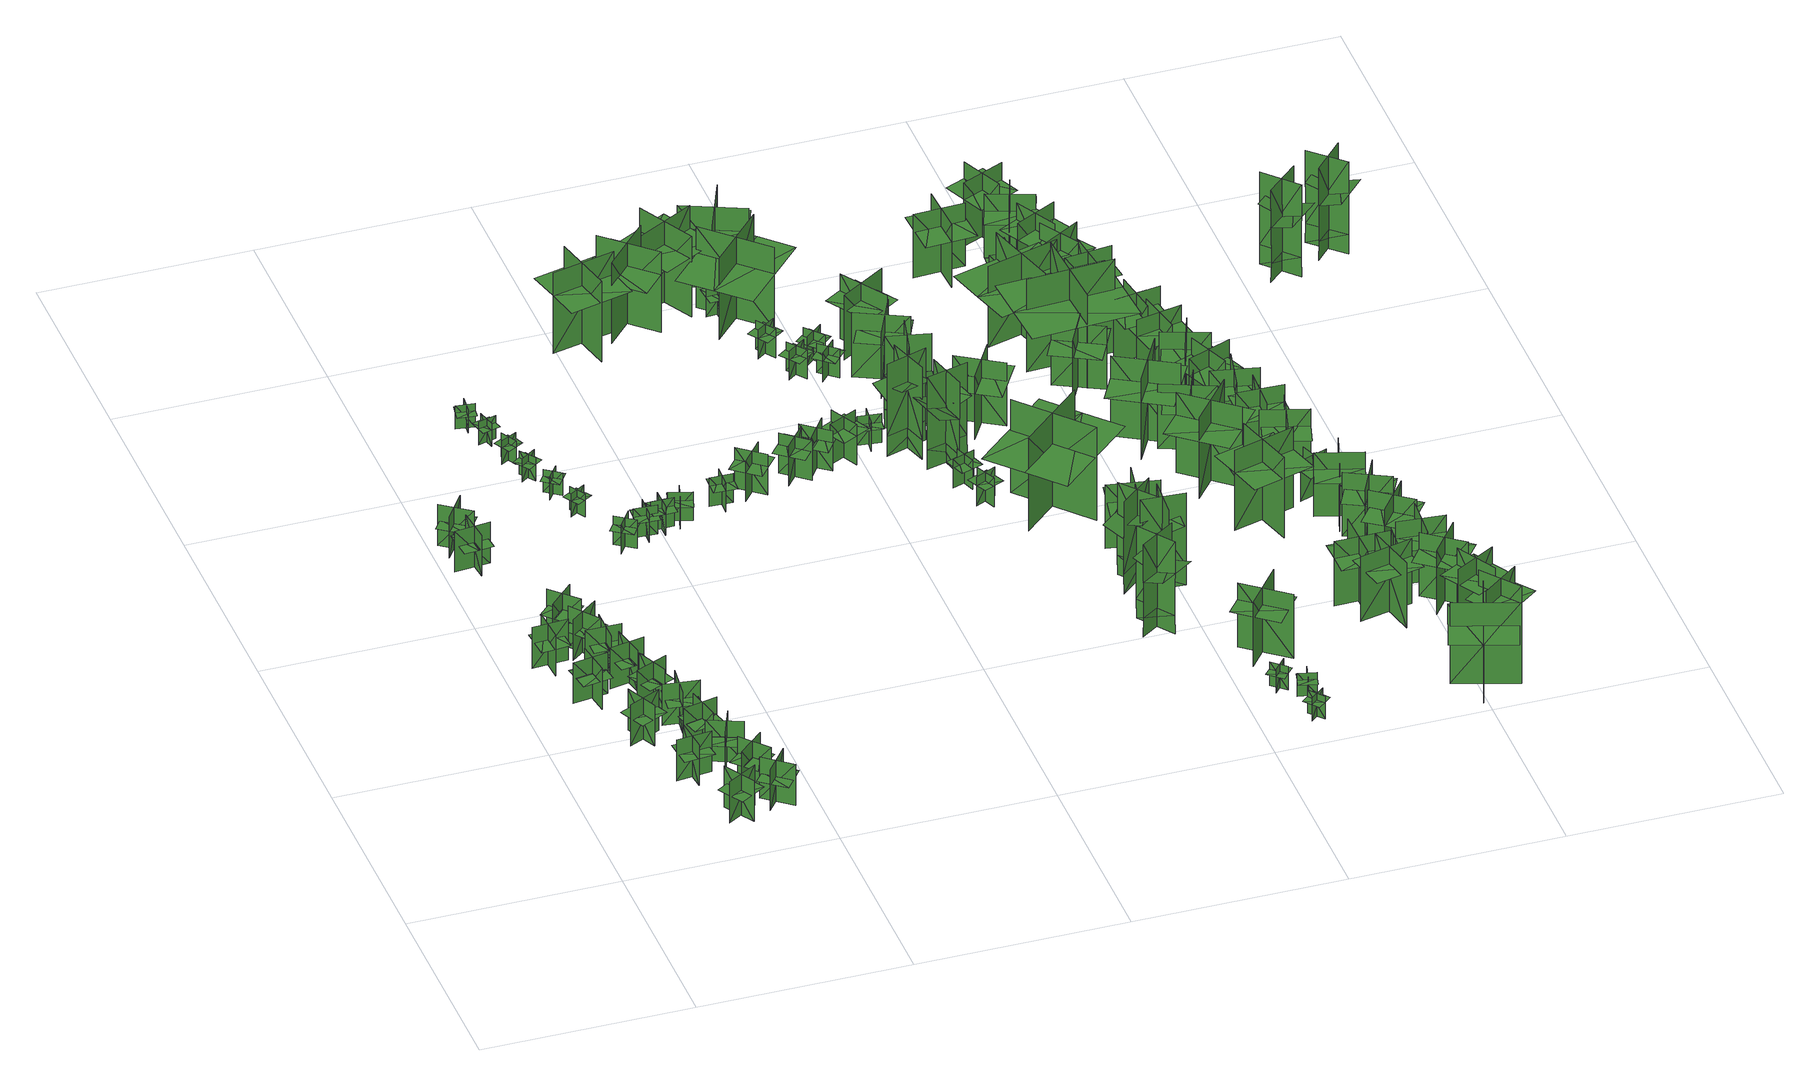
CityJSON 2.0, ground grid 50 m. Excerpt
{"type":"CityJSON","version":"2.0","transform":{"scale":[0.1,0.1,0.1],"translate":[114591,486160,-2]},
"CityObjects":{
"tree1":{"type":"SolitaryVegetationObject","geometry":[{"type":"MultiSurface","lod":"1","boundaries":[[[0,1,2]],[[0,2,3]],[[4,5,6]],[[4,6,7]],[[8,9,10]],[[8,10,11]],[[8,12,13]],[[8,13,9]]]}]},
"tree2":{"type":"SolitaryVegetationObject","geometry":[{"type":"MultiSurface","lod":"1","boundaries":[[[14,15,16]],[[14,16,17]],[[18,19,20]],[[18,20,21]],[[22,23,24]],[[22,24,25]],[[22,26,27]],[[22,27,23]]]}]},
"tree3":{"type":"SolitaryVegetationObject","geometry":[{"type":"MultiSurface","lod":"1","boundaries":[[[28,29,30]],[[28,30,31]],[[32,33,34]],[[32,34,35]],[[36,37,38]],[[36,38,39]],[[36,40,41]],[[36,41,37]]]}]},
"tree4":{"type":"SolitaryVegetationObject","geometry":[{"type":"MultiSurface","lod":"1","boundaries":[[[42,43,44]],[[42,44,45]],[[46,47,48]],[[46,48,49]],[[50,51,52]],[[50,52,53]],[[50,54,55]],[[50,55,51]]]}]},
"tree5":{"type":"SolitaryVegetationObject","geometry":[{"type":"MultiSurface","lod":"1","boundaries":[[[56,57,58]],[[56,58,59]],[[60,61,62]],[[60,62,63]],[[64,65,66]],[[64,66,67]],[[64,68,69]],[[64,69,65]]]}]},
"tree6":{"type":"SolitaryVegetationObject","geometry":[{"type":"MultiSurface","lod":"1","boundaries":[[[70,71,72]],[[70,72,73]],[[74,75,76]],[[74,76,77]],[[78,79,80]],[[78,80,81]],[[78,82,83]],[[78,83,79]]]}]},
"tree7":{"type":"SolitaryVegetationObject","geometry":[{"type":"MultiSurface","lod":"1","boundaries":[[[84,85,86]],[[84,86,87]],[[88,89,90]],[[88,90,91]],[[92,93,94]],[[92,94,95]],[[92,96,97]],[[92,97,93]]]}]},
"tree8":{"type":"SolitaryVegetationObject","geometry":[{"type":"MultiSurface","lod":"1","boundaries":[[[98,99,100]],[[98,100,101]],[[102,103,104]],[[102,104,105]],[[106,107,108]],[[106,108,109]],[[106,110,111]],[[106,111,107]]]}]},
"tree9":{"type":"SolitaryVegetationObject","geometry":[{"type":"MultiSurface","lod":"1","boundaries":[[[112,113,114]],[[112,114,115]],[[116,117,118]],[[116,118,119]],[[120,121,122]],[[120,122,123]],[[120,124,125]],[[120,125,121]]]}]},
"tree10":{"type":"SolitaryVegetationObject","geometry":[{"type":"MultiSurface","lod":"1","boundaries":[[[126,127,128]],[[126,128,129]],[[130,131,132]],[[130,132,133]],[[134,135,136]],[[134,136,137]],[[134,138,139]],[[134,139,135]]]}]},
"tree11":{"type":"SolitaryVegetationObject","geometry":[{"type":"MultiSurface","lod":"1","boundaries":[[[140,141,142]],[[140,142,143]],[[144,145,146]],[[144,146,147]],[[148,149,150]],[[148,150,151]],[[148,152,153]],[[148,153,149]]]}]},
"tree12":{"type":"SolitaryVegetationObject","geometry":[{"type":"MultiSurface","lod":"1","boundaries":[[[154,155,156]],[[154,156,157]],[[158,159,160]],[[158,160,161]],[[162,163,164]],[[162,164,165]],[[162,166,167]],[[162,167,163]]]}]},
"tree13":{"type":"SolitaryVegetationObject","geometry":[{"type":"MultiSurface","lod":"1","boundaries":[[[168,169,170]],[[168,170,171]],[[172,173,174]],[[172,174,175]],[[176,177,178]],[[176,178,179]],[[176,180,181]],[[176,181,177]]]}]},
"tree14":{"type":"SolitaryVegetationObject","geometry":[{"type":"MultiSurface","lod":"1","boundaries":[[[182,183,184]],[[182,184,185]],[[186,187,188]],[[186,188,189]],[[190,191,192]],[[190,192,193]],[[190,194,195]],[[190,195,191]]]}]},
"tree15":{"type":"SolitaryVegetationObject","geometry":[{"type":"MultiSurface","lod":"1","boundaries":[[[196,197,198]],[[196,198,199]],[[200,201,202]],[[200,202,203]],[[204,205,206]],[[204,206,207]],[[204,208,209]],[[204,209,205]]]}]},
"tree16":{"type":"SolitaryVegetationObject","geometry":[{"type":"MultiSurface","lod":"1","boundaries":[[[210,211,212]],[[210,212,213]],[[214,215,216]],[[214,216,217]],[[218,219,220]],[[218,220,221]],[[218,222,223]],[[218,223,219]]]}]},
"tree17":{"type":"SolitaryVegetationObject","geometry":[{"type":"MultiSurface","lod":"1","boundaries":[[[224,225,226]],[[224,226,227]],[[228,229,230]],[[228,230,231]],[[232,233,234]],[[232,234,235]],[[232,236,237]],[[232,237,233]]]}]},
"tree18":{"type":"SolitaryVegetationObject","geometry":[{"type":"MultiSurface","lod":"1","boundaries":[[[238,239,240]],[[238,240,241]],[[242,243,244]],[[242,244,245]],[[246,247,248]],[[246,248,249]],[[246,249,250]],[[246,250,251]]]}]},
"tree19":{"type":"SolitaryVegetationObject","geometry":[{"type":"MultiSurface","lod":"1","boundaries":[[[252,253,254]],[[252,254,255]],[[256,257,258]],[[256,258,259]],[[260,261,262]],[[260,262,263]],[[260,263,264]],[[260,264,265]]]}]},
"tree20":{"type":"SolitaryVegetationObject","geometry":[{"type":"MultiSurface","lod":"1","boundaries":[[[266,267,268]],[[266,268,269]],[[270,271,272]],[[270,272,273]],[[274,275,276]],[[274,276,277]],[[274,277,278]],[[274,278,279]]]}]},
"tree21":{"type":"SolitaryVegetationObject","geometry":[{"type":"MultiSurface","lod":"1","boundaries":[[[280,281,282]],[[280,282,283]],[[284,285,286]],[[284,286,287]],[[288,289,290]],[[288,290,291]],[[288,291,292]],[[288,292,293]]]}]},
"tree22":{"type":"SolitaryVegetationObject","geometry":[{"type":"MultiSurface","lod":"1","boundaries":[[[294,295,296]],[[294,296,297]],[[298,299,300]],[[298,300,301]],[[302,303,304]],[[302,304,305]],[[302,305,306]],[[302,306,307]]]}]},
"tree23":{"type":"SolitaryVegetationObject","geometry":[{"type":"MultiSurface","lod":"1","boundaries":[[[308,309,310]],[[308,310,311]],[[312,313,314]],[[312,314,315]],[[316,317,318]],[[316,318,319]],[[316,319,320]],[[316,320,321]]]}]},
"tree24":{"type":"SolitaryVegetationObject","geometry":[{"type":"MultiSurface","lod":"1","boundaries":[[[322,323,324]],[[322,324,325]],[[326,327,328]],[[326,328,329]],[[330,331,332]],[[330,332,333]],[[330,333,334]],[[330,334,335]]]}]},
"tree25":{"type":"SolitaryVegetationObject","geometry":[{"type":"MultiSurface","lod":"1","boundaries":[[[336,337,338]],[[336,338,339]],[[340,341,342]],[[340,342,343]],[[344,345,346]],[[344,346,347]],[[344,347,348]],[[344,348,349]]]}]},
"tree26":{"type":"SolitaryVegetationObject","geometry":[{"type":"MultiSurface","lod":"1","boundaries":[[[350,351,352]],[[350,352,353]],[[354,355,356]],[[354,356,357]],[[358,359,360]],[[358,360,361]],[[358,361,362]],[[358,362,363]]]}]},
"tree27":{"type":"SolitaryVegetationObject","geometry":[{"type":"MultiSurface","lod":"1","boundaries":[[[364,365,366]],[[364,366,367]],[[368,369,370]],[[368,370,371]],[[372,373,374]],[[372,374,375]],[[372,375,376]],[[372,376,377]]]}]},
"tree28":{"type":"SolitaryVegetationObject","geometry":[{"type":"MultiSurface","lod":"1","boundaries":[[[378,379,380]],[[378,380,381]],[[382,383,384]],[[382,384,385]],[[386,387,388]],[[386,388,389]],[[386,389,390]],[[386,390,391]]]}]},
"tree29":{"type":"SolitaryVegetationObject","geometry":[{"type":"MultiSurface","lod":"1","boundaries":[[[392,393,394]],[[392,394,395]],[[396,397,398]],[[396,398,399]],[[400,401,402]],[[400,402,403]],[[400,403,404]],[[400,404,405]]]}]},
"tree30":{"type":"SolitaryVegetationObject","geometry":[{"type":"MultiSurface","lod":"1","boundaries":[[[406,407,408]],[[406,408,409]],[[410,411,412]],[[410,412,413]],[[414,415,416]],[[414,416,417]],[[414,417,418]],[[414,418,419]]]}]},
"tree31":{"type":"SolitaryVegetationObject","geometry":[{"type":"MultiSurface","lod":"1","boundaries":[[[420,421,422]],[[420,422,423]],[[424,425,426]],[[424,426,427]],[[428,429,430]],[[428,430,431]],[[428,431,432]],[[428,432,433]]]}]},
"tree32":{"type":"SolitaryVegetationObject","geometry":[{"type":"MultiSurface","lod":"1","boundaries":[[[434,435,436]],[[434,436,437]],[[438,439,440]],[[438,440,441]],[[442,443,444]],[[442,444,445]],[[442,445,446]],[[442,446,447]]]}]},
"tree33":{"type":"SolitaryVegetationObject","geometry":[{"type":"MultiSurface","lod":"1","boundaries":[[[448,449,450]],[[448,450,451]],[[452,453,454]],[[452,454,455]],[[456,457,458]],[[456,458,459]],[[456,459,460]],[[456,460,461]]]}]},
"tree34":{"type":"SolitaryVegetationObject","geometry":[{"type":"MultiSurface","lod":"1","boundaries":[[[462,463,464]],[[462,464,465]],[[466,467,468]],[[466,468,469]],[[470,471,472]],[[470,472,473]],[[470,473,474]],[[470,474,475]]]}]},
"tree35":{"type":"SolitaryVegetationObject","geometry":[{"type":"MultiSurface","lod":"1","boundaries":[[[476,477,478]],[[476,478,479]],[[480,481,482]],[[480,482,483]],[[484,485,486]],[[484,486,487]],[[484,487,488]],[[484,488,489]]]}]},
"tree36":{"type":"SolitaryVegetationObject","geometry":[{"type":"MultiSurface","lod":"1","boundaries":[[[490,491,492]],[[490,492,493]],[[494,495,496]],[[494,496,497]],[[498,499,500]],[[498,500,501]],[[498,501,502]],[[498,502,503]]]}]},
"tree37":{"type":"SolitaryVegetationObject","geometry":[{"type":"MultiSurface","lod":"1","boundaries":[[[504,505,506]],[[504,506,507]],[[508,509,510]],[[508,510,511]],[[512,513,514]],[[512,514,515]],[[512,515,516]],[[512,516,517]]]}]},
"tree38":{"type":"SolitaryVegetationObject","geometry":[{"type":"MultiSurface","lod":"1","boundaries":[[[518,519,520]],[[518,520,521]],[[522,523,524]],[[522,524,525]],[[526,527,528]],[[526,528,529]],[[526,529,530]],[[526,530,531]]]}]},
"tree39":{"type":"SolitaryVegetationObject","geometry":[{"type":"MultiSurface","lod":"1","boundaries":[[[532,533,534]],[[532,534,535]],[[536,537,538]],[[536,538,539]],[[540,541,542]],[[540,542,543]],[[540,543,544]],[[540,544,545]]]}]},
"tree40":{"type":"SolitaryVegetationObject","geometry":[{"type":"MultiSurface","lod":"1","boundaries":[[[546,547,548]],[[546,548,549]],[[550,551,552]],[[550,552,553]],[[554,555,556]],[[554,556,557]],[[554,557,558]],[[554,558,559]]]}]},
"tree41":{"type":"SolitaryVegetationObject","geometry":[{"type":"MultiSurface","lod":"1","boundaries":[[[560,561,562]],[[560,562,563]],[[564,565,566]],[[564,566,567]],[[568,569,565]],[[568,565,564]],[[570,571,561]],[[570,561,560]],[[572,573,574]],[[572,574,575]],[[576,577,578]],[[576,578,579]]]}]},
"tree42":{"type":"SolitaryVegetationObject","geometry":[{"type":"MultiSurface","lod":"1","boundaries":[[[580,581,582]],[[580,582,583]],[[584,585,586]],[[584,586,587]],[[588,589,590]],[[588,590,591]],[[588,591,592]],[[588,592,593]]]}]},
"tree43":{"type":"SolitaryVegetationObject","geometry":[{"type":"MultiSurface","lod":"1","boundaries":[[[594,595,596]],[[594,596,597]],[[598,599,600]],[[598,600,601]],[[602,603,604]],[[602,604,605]],[[602,605,606]],[[602,606,607]]]}]},
"tree44":{"type":"SolitaryVegetationObject","geometry":[{"type":"MultiSurface","lod":"1","boundaries":[[[608,609,610]],[[608,610,611]],[[612,613,614]],[[612,614,615]],[[616,617,618]],[[616,618,619]],[[616,619,620]],[[616,620,621]]]}]},
"tree45":{"type":"SolitaryVegetationObject","geometry":[{"type":"MultiSurface","lod":"1","boundaries":[[[622,623,624]],[[622,624,625]],[[626,627,628]],[[626,628,629]],[[630,631,632]],[[630,632,633]],[[630,633,634]],[[630,634,635]]]}]},
"tree46":{"type":"SolitaryVegetationObject","geometry":[{"type":"MultiSurface","lod":"1","boundaries":[[[636,637,638]],[[636,638,639]],[[640,641,642]],[[640,642,643]],[[644,645,646]],[[644,646,647]],[[644,647,648]],[[644,648,649]]]}]},
"tree47":{"type":"SolitaryVegetationObject","geometry":[{"type":"MultiSurface","lod":"1","boundaries":[[[650,651,652]],[[650,652,653]],[[654,655,656]],[[654,656,657]],[[658,659,660]],[[658,660,661]],[[658,661,662]],[[658,662,663]]]}]},
"tree48":{"type":"SolitaryVegetationObject","geometry":[{"type":"MultiSurface","lod":"1","boundaries":[[[664,665,666]],[[664,666,667]],[[668,669,670]],[[668,670,671]],[[672,673,669]],[[672,669,668]],[[674,675,665]],[[674,665,664]],[[676,677,678]],[[676,678,679]],[[680,681,682]],[[680,682,683]]]}]},
"tree49":{"type":"SolitaryVegetationObject","geometry":[{"type":"MultiSurface","lod":"1","boundaries":[[[684,685,686]],[[684,686,687]],[[688,689,690]],[[688,690,691]],[[692,693,689]],[[692,689,688]],[[694,695,685]],[[694,685,684]],[[696,697,698]],[[696,698,699]],[[700,701,702]],[[700,702,703]]]}]},
"tree50":{"type":"SolitaryVegetationObject","geometry":[{"type":"MultiSurface","lod":"1","boundaries":[[[704,705,706]],[[704,706,707]],[[708,709,710]],[[708,710,711]],[[712,713,709]],[[712,709,708]],[[714,715,705]],[[714,705,704]],[[716,717,718]],[[716,718,719]],[[720,721,722]],[[720,722,723]]]}]},
"tree51":{"type":"SolitaryVegetationObject","geometry":[{"type":"MultiSurface","lod":"1","boundaries":[[[724,725,726]],[[724,726,727]],[[728,729,730]],[[728,730,731]],[[732,733,729]],[[732,729,728]],[[734,735,725]],[[734,725,724]],[[736,737,738]],[[736,738,739]],[[740,741,742]],[[740,742,743]]]}]},
"tree52":{"type":"SolitaryVegetationObject","geometry":[{"type":"MultiSurface","lod":"1","boundaries":[[[744,745,746]],[[744,746,747]],[[748,749,750]],[[748,750,751]],[[752,753,754]],[[752,754,755]],[[752,756,757]],[[752,757,753]]]}]},
"tree53":{"type":"SolitaryVegetationObject","geometry":[{"type":"MultiSurface","lod":"1","boundaries":[[[758,759,760]],[[758,760,761]],[[762,763,764]],[[762,764,765]],[[766,767,768]],[[766,768,769]],[[766,769,770]],[[766,770,771]]]}]},
"tree54":{"type":"SolitaryVegetationObject","geometry":[{"type":"MultiSurface","lod":"1","boundaries":[[[772,773,774]],[[772,774,775]],[[776,777,778]],[[776,778,779]],[[780,781,782]],[[780,782,783]],[[780,783,784]],[[780,784,785]]]}]},
"tree55":{"type":"SolitaryVegetationObject","geometry":[{"type":"MultiSurface","lod":"1","boundaries":[[[786,787,788]],[[786,788,789]],[[790,791,792]],[[790,792,793]],[[794,795,796]],[[794,796,797]],[[794,798,799]],[[794,799,795]]]}]},
"tree56":{"type":"SolitaryVegetationObject","geometry":[{"type":"MultiSurface","lod":"1","boundaries":[[[800,801,802]],[[800,802,803]],[[804,805,806]],[[804,806,807]],[[808,809,810]],[[808,810,811]],[[808,811,812]],[[808,812,813]]]}]},
"tree57":{"type":"SolitaryVegetationObject","geometry":[{"type":"MultiSurface","lod":"1","boundaries":[[[814,815,816]],[[814,816,817]],[[818,819,820]],[[818,820,821]],[[822,823,819]],[[822,819,818]],[[824,825,815]],[[824,815,814]],[[826,827,828]],[[826,828,829]],[[830,831,832]],[[830,832,833]]]}]},
"tree58":{"type":"SolitaryVegetationObject","geometry":[{"type":"MultiSurface","lod":"1","boundaries":[[[834,835,836]],[[834,836,837]],[[838,839,840]],[[838,840,841]],[[842,843,844]],[[842,844,845]],[[842,845,846]],[[842,846,847]]]}]},
"tree59":{"type":"SolitaryVegetationObject","geometry":[{"type":"MultiSurface","lod":"1","boundaries":[[[848,849,850]],[[848,850,851]],[[852,853,854]],[[852,854,855]],[[856,857,858]],[[856,858,859]],[[856,859,860]],[[856,860,861]]]}]},
"tree60":{"type":"SolitaryVegetationObject","geometry":[{"type":"MultiSurface","lod":"1","boundaries":[[[862,863,864]],[[862,864,865]],[[866,867,868]],[[866,868,869]],[[870,871,872]],[[870,872,873]],[[870,873,874]],[[870,874,875]]]}]},
"tree61":{"type":"SolitaryVegetationObject","geometry":[{"type":"MultiSurface","lod":"1","boundaries":[[[876,877,878]],[[876,878,879]],[[880,881,882]],[[880,882,883]],[[884,885,886]],[[884,886,887]],[[884,888,889]],[[884,889,885]]]}]},
"tree62":{"type":"SolitaryVegetationObject","geometry":[{"type":"MultiSurface","lod":"1","boundaries":[[[890,891,892]],[[890,892,893]],[[894,895,896]],[[894,896,897]],[[898,899,900]],[[898,900,901]],[[898,901,902]],[[898,902,903]]]}]},
"tree63":{"type":"SolitaryVegetationObject","geometry":[{"type":"MultiSurface","lod":"1","boundaries":[[[904,905,906]],[[904,906,907]],[[908,909,910]],[[908,910,911]],[[912,913,914]],[[912,914,915]],[[912,915,916]],[[912,916,917]]]}]},
"tree64":{"type":"SolitaryVegetationObject","geometry":[{"type":"MultiSurface","lod":"1","boundaries":[[[918,919,920]],[[918,920,921]],[[922,923,924]],[[922,924,925]],[[926,927,928]],[[926,928,929]],[[926,929,930]],[[926,930,931]]]}]},
"tree65":{"type":"SolitaryVegetationObject","geometry":[{"type":"MultiSurface","lod":"1","boundaries":[[[932,933,934]],[[932,934,935]],[[936,937,938]],[[936,938,939]],[[940,941,942]],[[940,942,943]],[[940,943,944]],[[940,944,945]]]}]},
"tree66":{"type":"SolitaryVegetationObject","geometry":[{"type":"MultiSurface","lod":"1","boundaries":[[[946,947,948]],[[946,948,949]],[[950,951,952]],[[950,952,953]],[[954,955,956]],[[954,956,957]],[[954,957,958]],[[954,958,959]]]}]},
"tree67":{"type":"SolitaryVegetationObject","geometry":[{"type":"MultiSurface","lod":"1","boundaries":[[[960,961,962]],[[960,962,963]],[[964,965,966]],[[964,966,967]],[[968,969,970]],[[968,970,971]],[[968,971,972]],[[968,972,973]]]}]},
"tree68":{"type":"SolitaryVegetationObject","geometry":[{"type":"MultiSurface","lod":"1","boundaries":[[[974,975,976]],[[974,976,977]],[[978,979,980]],[[978,980,981]],[[982,983,984]],[[982,984,985]],[[982,985,986]],[[982,986,987]]]}]},
"tree69":{"type":"SolitaryVegetationObject","geometry":[{"type":"MultiSurface","lod":"1","boundaries":[[[988,989,990]],[[988,990,991]],[[992,993,994]],[[992,994,995]],[[996,997,998]],[[996,998,999]],[[996,1000,1001]],[[996,1001,997]]]}]},
"tree70":{"type":"SolitaryVegetationObject","geometry":[{"type":"MultiSurface","lod":"1","boundaries":[[[1002,1003,1004]],[[1002,1004,1005]],[[1006,1007,1008]],[[1006,1008,1009]],[[1010,1011,1012]],[[1010,1012,1013]],[[1010,1014,1015]],[[1010,1015,1011]]]}]},
"tree71":{"type":"SolitaryVegetationObject","geometry":[{"type":"MultiSurface","lod":"1","boundaries":[[[1016,1017,1018]],[[1016,1018,1019]],[[1020,1021,1022]],[[1020,1022,1023]],[[1024,1025,1026]],[[1024,1026,1027]],[[1024,1028,1029]],[[1024,1029,1025]]]}]},
"tree72":{"type":"SolitaryVegetationObject","geometry":[{"type":"MultiSurface","lod":"1","boundaries":[[[1030,1031,1032]],[[1030,1032,1033]],[[1034,1035,1036]],[[1034,1036,1037]],[[1038,1039,1040]],[[1038,1040,1041]],[[1038,1042,1043]],[[1038,1043,1039]]]}]},
"tree73":{"type":"SolitaryVegetationObject","geometry":[{"type":"MultiSurface","lod":"1","boundaries":[[[1044,1045,1046]],[[1044,1046,1047]],[[1048,1049,1050]],[[1048,1050,1051]],[[1052,1053,1054]],[[1052,1054,1055]],[[1052,1055,1056]],[[1052,1056,1057]]]}]},
"tree74":{"type":"SolitaryVegetationObject","geometry":[{"type":"MultiSurface","lod":"1","boundaries":[[[1058,1059,1060]],[[1058,1060,1061]],[[1062,1063,1064]],[[1062,1064,1065]],[[1066,1067,1068]],[[1066,1068,1069]],[[1066,1069,1070]],[[1066,1070,1071]]]}]},
"tree75":{"type":"SolitaryVegetationObject","geometry":[{"type":"MultiSurface","lod":"1","boundaries":[[[1072,1073,1074]],[[1072,1074,1075]],[[1076,1077,1078]],[[1076,1078,1079]],[[1080,1081,1082]],[[1080,1082,1083]],[[1080,1083,1084]],[[1080,1084,1085]]]}]},
"tree76":{"type":"SolitaryVegetationObject","geometry":[{"type":"MultiSurface","lod":"1","boundaries":[[[1086,1087,1088]],[[1086,1088,1089]],[[1090,1091,1092]],[[1090,1092,1093]],[[1094,1095,1096]],[[1094,1096,1097]],[[1094,1097,1098]],[[1094,1098,1099]]]}]},
"tree77":{"type":"SolitaryVegetationObject","geometry":[{"type":"MultiSurface","lod":"1","boundaries":[[[1100,1101,1102]],[[1100,1102,1103]],[[1104,1105,1106]],[[1104,1106,1107]],[[1108,1109,1110]],[[1108,1110,1111]],[[1108,1111,1112]],[[1108,1112,1113]]]}]},
"tree78":{"type":"SolitaryVegetationObject","geometry":[{"type":"MultiSurface","lod":"1","boundaries":[[[1114,1115,1116]],[[1114,1116,1117]],[[1118,1119,1120]],[[1118,1120,1121]],[[1122,1123,1124]],[[1122,1124,1125]],[[1122,1125,1126]],[[1122,1126,1127]]]}]},
"tree79":{"type":"SolitaryVegetationObject","geometry":[{"type":"MultiSurface","lod":"1","boundaries":[[[1128,1129,1130]],[[1128,1130,1131]],[[1132,1133,1134]],[[1132,1134,1135]],[[1136,1137,1138]],[[1136,1138,1139]],[[1136,1139,1140]],[[1136,1140,1141]]]}]},
"tree80":{"type":"SolitaryVegetationObject","geometry":[{"type":"MultiSurface","lod":"1","boundaries":[[[1142,1143,1144]],[[1142,1144,1145]],[[1146,1147,1148]],[[1146,1148,1149]],[[1150,1151,1152]],[[1150,1152,1153]],[[1150,1153,1154]],[[1150,1154,1155]]]}]},
"tree81":{"type":"SolitaryVegetationObject","geometry":[{"type":"MultiSurface","lod":"1","boundaries":[[[1156,1157,1158]],[[1156,1158,1159]],[[1160,1161,1162]],[[1160,1162,1163]],[[1164,1165,1166]],[[1164,1166,1167]],[[1164,1167,1168]],[[1164,1168,1169]]]}]},
"tree82":{"type":"SolitaryVegetationObject","geometry":[{"type":"MultiSurface","lod":"1","boundaries":[[[1170,1171,1172]],[[1170,1172,1173]],[[1174,1175,1176]],[[1174,1176,1177]],[[1178,1179,1180]],[[1178,1180,1181]],[[1178,1181,1182]],[[1178,1182,1183]]]}]},
"tree83":{"type":"SolitaryVegetationObject","geometry":[{"type":"MultiSurface","lod":"1","boundaries":[[[1184,1185,1186]],[[1184,1186,1187]],[[1188,1189,1190]],[[1188,1190,1191]],[[1192,1193,1194]],[[1192,1194,1195]],[[1192,1195,1196]],[[1192,1196,1197]]]}]},
"tree84":{"type":"SolitaryVegetationObject","geometry":[{"type":"MultiSurface","lod":"1","boundaries":[[[1198,1199,1200]],[[1198,1200,1201]],[[1202,1203,1204]],[[1202,1204,1205]],[[1206,1207,1208]],[[1206,1208,1209]],[[1206,1209,1210]],[[1206,1210,1211]]]}]},
"tree85":{"type":"SolitaryVegetationObject","geometry":[{"type":"MultiSurface","lod":"1","boundaries":[[[1212,1213,1214]],[[1212,1214,1215]],[[1216,1217,1218]],[[1216,1218,1219]],[[1220,1221,1222]],[[1220,1222,1223]],[[1220,1223,1224]],[[1220,1224,1225]]]}]},
"tree86":{"type":"SolitaryVegetationObject","geometry":[{"type":"MultiSurface","lod":"1","boundaries":[[[1226,1227,1228]],[[1226,1228,1229]],[[1230,1231,1232]],[[1230,1232,1233]],[[1234,1235,1236]],[[1234,1236,1237]],[[1234,1237,1238]],[[1234,1238,1239]]]}]},
"tree87":{"type":"SolitaryVegetationObject","geometry":[{"type":"MultiSurface","lod":"1","boundaries":[[[1240,1241,1242]],[[1240,1242,1243]],[[1244,1245,1246]],[[1244,1246,1247]],[[1248,1249,1250]],[[1248,1250,1251]],[[1248,1251,1252]],[[1248,1252,1253]]]}]},
"tree88":{"type":"SolitaryVegetationObject","geometry":[{"type":"MultiSurface","lod":"1","boundaries":[[[1254,1255,1256]],[[1254,1256,1257]],[[1258,1259,1260]],[[1258,1260,1261]],[[1262,1263,1264]],[[1262,1264,1265]],[[1262,1265,1266]],[[1262,1266,1267]]]}]},
"tree89":{"type":"SolitaryVegetationObject","geometry":[{"type":"MultiSurface","lod":"1","boundaries":[[[1268,1269,1270]],[[1268,1270,1271]],[[1272,1273,1274]],[[1272,1274,1275]],[[1276,1277,1278]],[[1276,1278,1279]],[[1276,1279,1280]],[[1276,1280,1281]]]}]},
"tree90":{"type":"SolitaryVegetationObject","geometry":[{"type":"MultiSurface","lod":"1","boundaries":[[[1282,1283,1284]],[[1282,1284,1285]],[[1286,1287,1288]],[[1286,1288,1289]],[[1290,1291,1292]],[[1290,1292,1293]],[[1290,1293,1294]],[[1290,1294,1295]]]}]},
"tree91":{"type":"SolitaryVegetationObject","geometry":[{"type":"MultiSurface","lod":"1","boundaries":[[[1296,1297,1298]],[[1296,1298,1299]],[[1300,1301,1302]],[[1300,1302,1303]],[[1304,1305,1306]],[[1304,1306,1307]],[[1304,1307,1308]],[[1304,1308,1309]]]}]},
"tree92":{"type":"SolitaryVegetationObject","geometry":[{"type":"MultiSurface","lod":"1","boundaries":[[[1310,1311,1312]],[[1310,1312,1313]],[[1314,1315,1316]],[[1314,1316,1317]],[[1318,1319,1320]],[[1318,1320,1321]],[[1318,1321,1322]],[[1318,1322,1323]]]}]},
"tree93":{"type":"SolitaryVegetationObject","geometry":[{"type":"MultiSurface","lod":"1","boundaries":[[[1324,1325,1326]],[[1324,1326,1327]],[[1328,1329,1330]],[[1328,1330,1331]],[[1332,1333,1334]],[[1332,1334,1335]],[[1332,1335,1336]],[[1332,1336,1337]]]}]},
"tree94":{"type":"SolitaryVegetationObject","geometry":[{"type":"MultiSurface","lod":"1","boundaries":[[[1338,1339,1340]],[[1338,1340,1341]],[[1342,1343,1344]],[[1342,1344,1345]],[[1346,1347,1348]],[[1346,1348,1349]],[[1346,1349,1350]],[[1346,1350,1351]]]}]},
"tree95":{"type":"SolitaryVegetationObject","geometry":[{"type":"MultiSurface","lod":"1","boundaries":[[[1352,1353,1354]],[[1352,1354,1355]],[[1356,1357,1358]],[[1356,1358,1359]],[[1360,1361,1357]],[[1360,1357,1356]],[[1362,1363,1353]],[[1362,1353,1352]],[[1364,1365,1366]],[[1364,1366,1367]],[[1368,1369,1370]],[[1368,1370,1371]]]}]},
"tree96":{"type":"SolitaryVegetationObject","geometry":[{"type":"MultiSurface","lod":"1","boundaries":[[[1372,1373,1374]],[[1372,1374,1375]],[[1376,1377,1378]],[[1376,1378,1379]],[[1380,1381,1377]],[[1380,1377,1376]],[[1382,1383,1373]],[[1382,1373,1372]],[[1384,1385,1386]],[[1384,1386,1387]],[[1388,1389,1390]],[[1388,1390,1391]]]}]}
},
"vertices":[
[191,665,14],[108,652,14],[108,652,123],[191,665,123],[148,695,14],[148,695,123],[161,612,123],[161,612,14],[186,660,81],[114,649,81],[119,615,81],[191,627,81],[181,695,81],[108,684,81],
[102,852,10],[107,768,10],[107,768,119],[102,852,119],[68,812,10],[68,812,119],[152,817,119],[152,817,10],[106,847,77],[110,773,77],[145,776,77],[140,849,77],[70,844,77],[75,771,77],
[176,463,13],[252,499,13],[252,499,122],[176,463,122],[225,446,13],[225,446,122],[190,522,122],[190,522,13],[179,469,80],[246,500,80],[232,531,80],[165,500,80],[194,437,80],[261,467,80],
[287,121,13],[359,164,13],[359,164,122],[287,121,122],[339,108,13],[339,108,122],[295,181,122],[295,181,13],[290,126,80],[353,164,80],[335,194,80],[273,156,80],[309,96,80],[371,134,80],
[229,310,11],[313,318,11],[313,318,120],[229,310,120],[270,277,11],[270,277,120],[262,361,120],[262,361,11],[234,314,79],[307,321,79],[304,355,79],[231,348,79],[237,279,79],[311,286,79],
[73,1172,12],[65,1256,12],[65,1256,121],[73,1172,121],[107,1213,12],[107,1213,121],[23,1205,121],[23,1205,12],[69,1177,79],[63,1250,79],[28,1247,79],[35,1174,79],[105,1180,79],[98,1254,79],
[195,935,13],[136,876,13],[136,876,122],[195,935,122],[143,935,13],[143,935,122],[202,875,122],[202,875,13],[194,929,80],[142,877,80],[166,853,80],[218,905,80],[169,954,80],[117,902,80],
[19,1311,13],[87,1262,13],[87,1262,122],[19,1311,122],[28,1259,13],[28,1259,122],[77,1327,122],[77,1327,13],[25,1310,80],[85,1268,80],[105,1295,80],[45,1338,80],[5,1282,80],[64,1239,80],
[166,859,13],[218,792,13],[218,792,122],[166,859,122],[160,807,13],[160,807,122],[227,858,122],[227,858,13],[172,857,80],[217,799,80],[244,819,80],[200,878,80],[144,835,80],[189,777,80],
[219,722,13],[219,807,13],[219,807,122],[219,722,122],[256,760,13],[256,760,122],[172,760,122],[172,760,13],[216,728,80],[216,801,80],[182,801,80],[182,728,80],[251,728,80],[251,801,80],
[364,435,11],[282,416,11],[282,416,120],[364,435,120],[319,463,11],[319,463,120],[338,381,120],[338,381,11],[360,431,78],[288,414,78],[296,381,78],[367,398,78],[352,465,78],[280,449,78],
[289,567,12],[256,644,12],[256,644,121],[289,567,121],[308,616,12],[308,616,121],[231,583,121],[231,583,12],[284,571,79],[255,638,79],[224,625,79],[252,557,79],[316,584,79],[288,652,79],
[390,327,12],[312,359,12],[312,359,121],[390,327,121],[369,376,12],[369,376,121],[337,298,121],[337,298,12],[383,326,79],[316,354,79],[302,322,79],[370,294,79],[397,359,79],[329,387,79],
[256,652,13],[240,734,13],[240,734,122],[256,652,122],[285,696,13],[285,696,122],[202,680,122],[202,680,13],[251,656,80],[238,728,80],[204,722,80],[218,650,80],[286,663,80],[272,735,80],
[411,278,11],[349,221,11],[349,221,120],[411,278,120],[359,280,11],[359,280,120],[415,218,120],[415,218,11],[410,272,78],[355,222,78],[378,197,78],[433,246,78],[386,298,78],[331,249,78],
[266,515,12],[350,505,12],[350,505,121],[266,515,121],[299,474,12],[299,474,121],[309,557,121],[309,557,12],[272,517,79],[345,509,79],[349,543,79],[276,551,79],[268,482,79],[341,474,79],
[380,192,10],[446,140,10],[446,140,119],[380,192,119],[387,140,10],[387,140,119],[439,206,119],[439,206,10],[386,191,77],[444,146,77],[465,173,77],[407,218,77],[364,163,77],[422,118,77],
[216,1685,16],[221,1728,16],[221,1728,78],[216,1685,78],[239,1702,16],[195,1708,16],[195,1708,78],[239,1702,78],[239,1702,60],[242,1724,60],[198,1730,60],[195,1708,60],[192,1686,60],[236,1680,60],
[269,1474,15],[305,1499,15],[305,1499,77],[269,1474,77],[298,1469,15],[273,1505,15],[273,1505,77],[298,1469,77],[298,1469,59],[316,1481,59],[291,1518,59],[273,1505,59],[254,1492,59],[280,1456,59],
[222,1631,19],[265,1642,19],[265,1642,81],[222,1631,81],[247,1616,19],[237,1659,19],[237,1659,81],[247,1616,81],[247,1616,63],[269,1621,63],[258,1664,63],[237,1659,63],[215,1654,63],[226,1611,63],
[256,1579,16],[278,1540,16],[278,1540,78],[256,1579,78],[248,1550,16],[287,1572,16],[287,1572,78],[248,1550,78],[248,1550,61],[259,1531,61],[297,1552,61],[287,1572,61],[276,1591,61],[237,1570,61],
[328,1422,19],[302,1386,19],[302,1386,80],[328,1422,80],[299,1418,19],[335,1392,19],[335,1392,80],[299,1418,80],[299,1418,63],[286,1400,63],[322,1374,63],[335,1392,63],[348,1410,63],[312,1436,63],
[333,1339,18],[356,1302,18],[356,1302,80],[333,1339,80],[326,1311,18],[363,1334,18],[363,1334,80],[326,1311,80],[326,1311,62],[337,1292,62],[375,1315,62],[363,1334,62],[352,1353,62],[314,1330,62],
[417,1193,16],[386,1148,16],[386,1148,93],[417,1193,93],[381,1187,16],[426,1156,16],[426,1156,93],[381,1187,93],[381,1187,71],[365,1164,71],[411,1133,71],[426,1156,71],[442,1178,71],[396,1210,71],
[457,1167,18],[460,1222,18],[460,1222,95],[457,1167,95],[485,1191,18],[429,1194,18],[429,1194,95],[485,1191,95],[485,1191,74],[486,1219,74],[431,1222,74],[429,1194,74],[428,1166,74],[483,1164,74],
[473,1205,19],[528,1206,19],[528,1206,96],[473,1205,96],[499,1179,19],[498,1235,19],[498,1235,96],[499,1179,96],[499,1179,75],[527,1180,75],[526,1235,75],[498,1235,75],[470,1234,75],[472,1179,75],
[552,1244,20],[536,1191,20],[536,1191,97],[552,1244,97],[520,1227,20],[573,1211,20],[573,1211,97],[520,1227,97],[520,1227,75],[512,1200,75],[565,1185,75],[573,1211,75],[581,1238,75],[527,1254,75],
[679,1252,17],[624,1253,17],[624,1253,94],[679,1252,94],[654,1278,17],[652,1223,17],[652,1223,94],[654,1278,94],[654,1278,73],[626,1279,73],[625,1224,73],[652,1223,73],[680,1222,73],[682,1278,73],
[760,1256,15],[700,1305,15],[700,1305,123],[760,1256,123],[755,1308,15],[706,1248,15],[706,1248,123],[755,1308,123],[755,1308,92],[725,1332,92],[676,1272,92],[706,1248,92],[736,1223,92],[785,1283,92],
[545,2001,11],[580,1850,11],[580,1850,226],[545,2001,226],[490,1914,11],[641,1949,11],[641,1949,226],[490,1914,226],[490,1914,166],[507,1838,166],[658,1873,166],[641,1949,166],[623,2024,166],[472,1989,166],
[809,1325,16],[869,1276,16],[869,1276,123],[809,1325,123],[814,1273,16],[863,1333,16],[863,1333,123],[814,1273,123],[814,1273,93],[844,1249,93],[893,1309,93],[863,1333,93],[833,1358,93],[784,1298,93],
[728,2024,10],[623,1910,10],[623,1910,225],[728,2024,225],[625,2020,10],[739,1915,10],[739,1915,225],[625,2020,225],[625,2020,165],[573,1963,165],[686,1858,165],[739,1915,165],[791,1972,165],[678,2077,165],
[923,1297,14],[861,1344,14],[861,1344,122],[923,1297,122],[916,1349,14],[870,1286,14],[870,1286,122],[916,1349,122],[916,1349,91],[885,1372,91],[839,1310,91],[870,1286,91],[901,1263,91],[947,1325,91],
[994,1354,15],[925,1320,15],[925,1320,123],[994,1354,123],[945,1371,15],[980,1301,15],[980,1301,123],[945,1371,123],[945,1371,92],[910,1353,92],[945,1284,92],[980,1301,92],[1014,1319,92],[980,1388,92],
[746,2082,12],[819,1946,12],[819,1946,228],[746,2082,228],[715,1983,12],[852,2057,12],[852,2057,228],[715,1983,228],[715,1983,167],[752,1915,167],[889,1989,167],[852,2057,167],[815,2125,167],[679,2051,167],
[1032,1390,17],[1025,1336,17],[1025,1336,94],[1032,1390,94],[1003,1368,17],[1058,1361,17],[1058,1361,94],[1003,1368,94],[1003,1368,72],[1000,1341,72],[1054,1334,72],[1058,1361,72],[1061,1388,72],[1007,1395,72],
[848,1933,14],[903,1936,14],[903,1936,91],[848,1933,91],[875,1908,14],[872,1964,14],[872,1964,91],[875,1908,91],[875,1908,69],[903,1910,69],[900,1965,69],[872,1964,69],[844,1962,69],[848,1907,69],
[911,1783,15],[942,1738,15],[942,1738,92],[911,1783,92],[904,1747,15],[950,1778,15],[950,1778,92],[904,1747,92],[904,1747,70],[919,1724,70],[965,1755,70],[950,1778,70],[934,1801,70],[888,1770,70],
[948,1685,15],[981,1641,15],[981,1641,92],[948,1685,92],[943,1649,15],[987,1682,15],[987,1682,92],[943,1649,92],[943,1649,70],[959,1627,70],[1004,1660,70],[987,1682,70],[970,1704,70],[926,1671,70],
[975,1848,12],[975,1848,229],[840,1977,229],[840,1977,12],[849,1847,12],[849,1847,229],[973,1978,229],[973,1978,12],[830,1827,159],[898,1762,159],[1052,1925,159],[985,1990,159],[917,2054,159],[762,1891,159],
[1054,1314,65],[1152,1345,65],[1153,1344,259],[1054,1312,259],[1123,1278,65],[1092,1376,65],[1091,1376,259],[1122,1277,259],[1122,1277,13],[1091,1376,13],[1054,1312,13],[1153,1344,13],[1054,1313,160],[1153,1344,160],[1137,1395,178],[1038,1363,178],[1139,1340,190],[1065,1316,190],[1077,1279,201],[1151,1302,201],
[875,1971,9],[935,2114,9],[935,2114,225],[875,1971,225],[971,2009,9],[828,2069,9],[828,2069,225],[971,2009,225],[971,2009,164],[1001,2081,164],[858,2141,164],[828,2069,164],[798,1998,164],[941,1938,164],
[954,1956,13],[906,1929,13],[906,1929,90],[954,1956,90],[918,1966,13],[946,1918,13],[946,1918,90],[918,1966,90],[918,1966,69],[894,1953,69],[922,1905,69],[946,1918,69],[970,1932,69],[943,1980,69],
[1046,1660,15],[1009,1619,15],[1009,1619,92],[1046,1660,92],[1009,1658,15],[1050,1622,15],[1050,1622,92],[1009,1658,92],[1009,1658,70],[991,1638,70],[1032,1601,70],[1050,1622,70],[1069,1642,70],[1028,1679,70],
[1190,1104,16],[1212,1054,16],[1212,1054,93],[1190,1104,93],[1177,1070,16],[1227,1093,16],[1227,1093,93],[1177,1070,93],[1177,1070,71],[1188,1045,71],[1238,1067,71],[1227,1093,71],[1216,1118,71],[1165,1095,71],
[1204,1169,15],[1151,1151,15],[1151,1151,92],[1204,1169,92],[1171,1185,15],[1189,1133,15],[1189,1133,92],[1171,1185,92],[1171,1185,70],[1144,1176,70],[1162,1124,70],[1189,1133,70],[1215,1142,70],[1197,1194,70],
[1000,1724,15],[1036,1682,15],[1036,1682,92],[1000,1724,92],[997,1687,15],[1039,1723,15],[1039,1723,92],[997,1687,92],[997,1687,70],[1015,1666,70],[1057,1702,70],[1039,1723,70],[1021,1744,70],[979,1708,70],
[1180,1196,66],[1154,1296,66],[1155,1296,260],[1181,1196,260],[1220,1263,66],[1120,1237,66],[1120,1236,260],[1220,1262,260],[1220,1262,14],[1120,1236,14],[1181,1196,14],[1155,1296,14],[1181,1196,161],[1155,1296,161],[1104,1283,179],[1130,1183,179],[1158,1282,191],[1178,1207,191],[1216,1217,202],[1196,1292,202],
[1182,1390,65],[1081,1412,65],[1082,1413,259],[1183,1392,259],[1140,1456,65],[1119,1355,65],[1119,1355,259],[1141,1456,259],[1141,1456,13],[1119,1355,13],[1183,1392,13],[1082,1413,13],[1183,1391,160],[1081,1413,160],[1070,1361,178],[1172,1339,178],[1095,1410,190],[1171,1394,190],[1179,1433,201],[1103,1448,201],
[1448,544,68],[1363,485,68],[1362,487,263],[1447,545,263],[1371,559,68],[1430,473,68],[1431,474,263],[1372,559,263],[1372,559,17],[1431,474,17],[1447,545,17],[1362,487,17],[1448,545,163],[1362,486,163],[1392,443,182],[1478,501,182],[1374,494,194],[1438,539,194],[1415,571,204],[1352,526,204],
[1376,659,64],[1455,727,64],[1456,725,259],[1377,658,259],[1454,653,65],[1386,732,65],[1386,731,259],[1453,652,259],[1453,652,13],[1386,731,13],[1377,658,13],[1456,725,13],[1376,659,159],[1455,726,159],[1421,766,178],[1342,699,178],[1444,717,190],[1386,666,190],[1411,636,201],[1470,687,201],
[1077,1623,11],[1194,1567,11],[1194,1567,183],[1077,1623,183],[1112,1526,11],[1168,1644,11],[1168,1644,183],[1112,1526,183],[1087,1618,138],[1194,1567,138],[1216,1613,138],[1109,1665,138],[1065,1572,138],[1172,1521,138],
[1266,1102,10],[1266,1102,258],[1410,943,258],[1410,943,10],[1410,1092,10],[1410,1092,258],[1257,953,258],[1257,953,10],[1434,1113,177],[1362,1192,177],[1172,1020,177],[1244,941,177],[1316,861,177],[1506,1034,177],
[1570,199,14],[1599,233,14],[1599,233,76],[1570,199,76],[1599,201,14],[1566,230,14],[1566,230,76],[1599,201,76],[1599,201,58],[1614,218,58],[1580,247,58],[1566,230,58],[1551,213,58],[1585,184,58],
[1172,1662,7],[1102,1772,7],[1102,1772,180],[1172,1662,180],[1194,1763,7],[1084,1693,7],[1084,1693,180],[1194,1763,180],[1166,1672,135],[1102,1772,135],[1059,1745,135],[1123,1644,135],[1209,1699,135],[1146,1800,135],
[1610,73,15],[1644,102,15],[1644,102,76],[1610,73,76],[1639,70,15],[1611,104,15],[1611,104,76],[1639,70,76],[1639,70,59],[1656,85,59],[1628,119,59],[1611,104,59],[1594,90,59],[1622,56,59],
[1456,596,65],[1463,699,65],[1465,699,259],[1458,596,259],[1515,647,65],[1412,654,65],[1412,653,259],[1515,646,259],[1515,646,13],[1412,653,13],[1458,596,13],[1465,699,13],[1457,596,160],[1464,699,160],[1412,703,178],[1404,599,178],[1463,685,190],[1459,607,190],[1498,605,201],[1503,682,201],
[1627,148,13],[1638,191,13],[1638,191,74],[1627,148,74],[1653,163,13],[1610,173,13],[1610,173,74],[1653,163,74],[1653,163,57],[1658,185,57],[1615,195,57],[1610,173,57],[1604,152,57],[1648,142,57],
[1339,1343,8],[1236,1407,8],[1236,1407,177],[1339,1343,177],[1321,1422,8],[1257,1318,8],[1257,1318,177],[1321,1422,177],[1321,1422,129],[1269,1454,129],[1205,1350,129],[1257,1318,129],[1309,1287,129],[1373,1390,129],
[1514,816,10],[1394,837,10],[1394,837,179],[1514,816,179],[1468,882,10],[1446,762,10],[1446,762,179],[1468,882,179],[1468,882,132],[1408,893,132],[1386,773,132],[1446,762,132],[1506,752,132],[1528,872,132],
[1652,320,5],[1550,400,5],[1550,400,177],[1652,320,177],[1640,422,5],[1559,320,5],[1559,320,177],[1640,422,177],[1643,327,133],[1550,400,133],[1518,360,133],[1612,286,133],[1675,367,133],[1582,440,133],
[1558,1480,10],[1501,1372,10],[1501,1372,179],[1558,1480,179],[1480,1456,10],[1588,1400,10],[1588,1400,179],[1480,1456,179],[1480,1456,131],[1452,1402,131],[1560,1346,131],[1588,1400,131],[1616,1454,131],[1508,1510,131],
[1446,1940,9],[1324,1934,9],[1324,1934,178],[1446,1940,178],[1386,1995,9],[1392,1873,9],[1392,1873,178],[1386,1995,178],[1386,1995,131],[1326,1992,131],[1331,1870,131],[1392,1873,131],[1453,1876,131],[1447,1997,131],
[1578,1136,4],[1655,1271,4],[1655,1271,219],[1578,1136,219],[1678,1163,4],[1543,1240,4],[1543,1240,219],[1678,1163,219],[1678,1163,159],[1716,1230,159],[1582,1307,159],[1543,1240,159],[1505,1172,159],[1640,1096,159],
[1505,1572,7],[1505,1572,224],[1454,1752,224],[1454,1752,7],[1396,1636,7],[1396,1636,224],[1570,1685,224],[1570,1685,7],[1369,1628,154],[1395,1538,154],[1611,1599,154],[1585,1689,154],[1560,1779,154],[1344,1718,154],
[1549,1416,13],[1549,1416,261],[1537,1629,261],[1537,1629,13],[1443,1514,13],[1443,1514,261],[1649,1525,261],[1649,1525,13],[1412,1512,181],[1418,1405,181],[1674,1420,181],[1668,1526,181],[1662,1633,181],[1406,1619,181],
[1649,954,6],[1748,1074,6],[1748,1074,221],[1649,954,221],[1752,963,6],[1633,1062,6],[1633,1062,221],[1752,963,221],[1752,963,161],[1802,1023,161],[1682,1122,161],[1633,1062,161],[1583,1003,161],[1703,904,161],
[1734,901,8],[1776,752,8],[1776,752,223],[1734,901,223],[1683,812,8],[1832,854,8],[1832,854,223],[1683,812,223],[1683,812,163],[1704,737,163],[1853,779,163],[1832,854,163],[1811,928,163],[1662,886,163],
[1929,481,4],[1799,480,4],[1799,480,176],[1929,481,176],[1855,552,4],[1856,422,4],[1856,422,176],[1855,552,176],[1918,481,132],[1799,480,132],[1799,429,132],[1918,429,132],[1917,532,132],[1798,531,132],
[1549,1759,11],[1443,1770,11],[1443,1770,152],[1549,1759,152],[1496,1824,11],[1485,1718,11],[1485,1718,152],[1496,1824,152],[1540,1760,116],[1443,1770,116],[1439,1728,116],[1536,1718,116],[1544,1802,116],[1448,1812,116],
[1834,402,7],[1961,431,7],[1961,431,180],[1834,402,180],[1921,348,7],[1892,475,7],[1892,475,180],[1921,348,180],[1845,405,135],[1961,431,135],[1949,481,135],[1833,455,135],[1856,355,135],[1972,381,135],
[1623,1157,9],[1744,1108,9],[1744,1108,181],[1623,1157,181],[1664,1063,9],[1713,1183,9],[1713,1183,181],[1664,1063,181],[1633,1153,137],[1744,1108,137],[1763,1156,137],[1653,1200,137],[1614,1105,137],[1724,1061,137],
[1944,119,7],[2091,70,7],[2091,70,223],[1944,119,223],[1989,26,7],[2038,173,7],[2038,173,223],[1989,26,223],[1989,26,162],[2063,2,162],[2112,149,162],[2038,173,162],[1965,198,162],[1916,51,162],
[1569,2054,10],[1466,2008,10],[1466,2008,180],[1569,2054,180],[1492,2083,10],[1538,1980,10],[1538,1980,180],[1492,2083,180],[1492,2083,136],[1443,2061,136],[1489,1958,136],[1538,1980,136],[1588,2002,136],[1542,2105,136],
[1528,1883,9],[1565,1989,9],[1565,1989,179],[1528,1883,179],[1601,1919,9],[1495,1956,9],[1495,1956,179],[1601,1919,179],[1601,1919,135],[1619,1970,135],[1513,2007,135],[1495,1956,135],[1477,1905,135],[1584,1868,135],
[1574,1811,12],[1631,1714,12],[1631,1714,182],[1574,1811,182],[1554,1731,12],[1651,1788,12],[1651,1788,182],[1554,1731,182],[1554,1731,137],[1582,1685,137],[1679,1742,137],[1651,1788,137],[1624,1835,137],[1527,1778,137],
[1603,1796,13],[1550,1896,13],[1550,1896,183],[1603,1796,183],[1627,1875,13],[1527,1822,13],[1527,1822,183],[1627,1875,183],[1627,1875,139],[1601,1923,139],[1502,1870,139],[1527,1822,139],[1553,1774,139],[1652,1827,139],
[1649,1543,14],[1671,1611,14],[1671,1611,122],[1649,1543,122],[1696,1567,14],[1628,1589,14],[1628,1589,122],[1696,1567,122],[1696,1567,94],[1706,1600,94],[1638,1622,94],[1628,1589,94],[1617,1556,94],[1685,1534,94],
[1641,1608,18],[1629,1720,18],[1629,1720,188],[1641,1608,188],[1692,1672,18],[1580,1660,18],[1580,1660,188],[1692,1672,188],[1692,1672,144],[1686,1726,144],[1574,1714,144],[1580,1660,144],[1586,1606,144],[1698,1618,144],
[1746,1504,10],[1634,1487,10],[1634,1487,181],[1746,1504,181],[1679,1552,10],[1696,1441,10],[1696,1441,181],[1679,1552,181],[1679,1552,136],[1626,1544,136],[1642,1433,136],[1696,1441,136],[1749,1449,136],[1733,1560,136],
[1703,1471,9],[1725,1360,9],[1725,1360,179],[1703,1471,179],[1658,1402,9],[1768,1425,9],[1768,1425,179],[1658,1402,179],[1658,1402,135],[1669,1349,135],[1779,1371,135],[1768,1425,135],[1757,1478,135],[1647,1455,135],
[1690,1344,9],[1796,1305,9],[1796,1305,179],[1690,1344,179],[1725,1270,9],[1764,1375,9],[1764,1375,179],[1725,1270,179],[1725,1270,134],[1776,1251,134],[1814,1357,134],[1764,1375,134],[1713,1394,134],[1674,1288,134],
[1823,1263,13],[1718,1222,13],[1718,1222,183],[1823,1263,183],[1748,1295,13],[1789,1190,13],[1789,1190,183],[1748,1295,183],[1748,1295,138],[1697,1276,138],[1738,1171,138],[1789,1190,138],[1839,1210,138],[1798,1315,138],
[1854,1143,12],[1744,1166,12],[1744,1166,182],[1854,1143,182],[1809,1212,12],[1786,1102,12],[1786,1102,182],[1809,1212,182],[1809,1212,137],[1756,1223,137],[1733,1113,137],[1786,1102,137],[1839,1091,137],[1862,1201,137],
[1874,909,14],[1898,842,14],[1898,842,122],[1874,909,122],[1852,862,14],[1919,886,14],[1919,886,122],[1852,862,122],[1852,862,94],[1863,829,94],[1931,853,94],[1919,886,94],[1908,918,94],[1840,894,94],
[1824,1009,13],[1829,1121,13],[1829,1121,183],[1824,1009,183],[1884,1064,13],[1772,1069,13],[1772,1069,183],[1884,1064,183],[1884,1064,138],[1887,1118,138],[1774,1123,138],[1772,1069,138],[1770,1015,138],[1882,1010,138],
[1800,992,11],[1908,961,11],[1908,961,182],[1800,992,182],[1841,920,11],[1871,1029,11],[1871,1029,182],[1841,920,182],[1841,920,137],[1893,906,137],[1923,1014,137],[1871,1029,137],[1819,1043,137],[1789,935,137],
[2065,458,12],[1997,368,12],[1997,368,182],[2065,458,182],[1983,446,12],[2073,378,12],[2073,378,182],[1983,446,182],[1983,446,138],[1951,402,138],[2041,335,138],[2073,378,138],[2106,421,138],[2016,489,138],
[1898,733,10],[1931,841,10],[1931,841,180],[1898,733,180],[1970,772,10],[1862,805,10],[1862,805,180],[1970,772,180],[1970,772,136],[1986,824,136],[1878,857,136],[1862,805,136],[1846,753,136],[1954,720,136],
[1929,634,11],[2018,565,11],[2018,565,181],[1929,634,181],[1940,553,11],[2008,642,11],[2008,642,181],[1940,553,181],[1940,553,136],[1983,520,136],[2051,609,136],[2008,642,136],[1965,675,136],[1897,585,136],
[1897,713,12],[1997,662,12],[1997,662,182],[1897,713,182],[1923,635,12],[1974,736,12],[1974,736,182],[1923,635,182],[1923,635,138],[1971,611,138],[2022,711,138],[1974,736,138],[1926,760,138],[1875,660,138],
[2011,557,8],[2002,445,8],[2002,445,178],[2011,557,178],[1949,504,8],[2061,494,8],[2061,494,178],[1949,504,178],[1949,504,134],[1944,450,134],[2057,440,134],[2061,494,134],[2065,548,134],[1953,558,134],
[2060,270,13],[2128,180,13],[2128,180,183],[2060,270,183],[2050,188,13],[2139,257,13],[2139,257,183],[2050,188,183],[2050,188,139],[2082,145,139],[2172,213,139],[2139,257,139],[2107,300,139],[2017,232,139],
[2017,283,15],[2115,339,15],[2115,339,185],[2017,283,185],[2096,262,15],[2041,360,15],[2041,360,185],[2096,262,185],[2096,262,141],[2143,288,141],[2088,386,141],[2041,360,141],[1993,333,141],[2049,235,141],
[2131,1730,66],[2055,1659,66],[2054,1660,261],[2130,1731,261],[2053,1733,67],[2123,1657,67],[2124,1658,261],[2053,1733,261],[2053,1733,15],[2124,1658,15],[2130,1731,15],[2054,1660,15],[2130,1730,161],[2054,1660,161],[2090,1621,180],[2166,1692,180],[2065,1670,192],[2121,1723,192],[2094,1751,203],[2038,1698,203],
[2252,1782,64],[2181,1706,64],[2180,1707,259],[2251,1783,259],[2174,1779,65],[2250,1709,65],[2250,1709,259],[2174,1780,259],[2174,1780,13],[2250,1709,13],[2251,1783,13],[2180,1707,13],[2251,1782,159],[2181,1706,159],[2219,1670,178],[2290,1746,178],[2190,1717,190],[2243,1774,190],[2214,1801,200],[2161,1743,200]
]}
